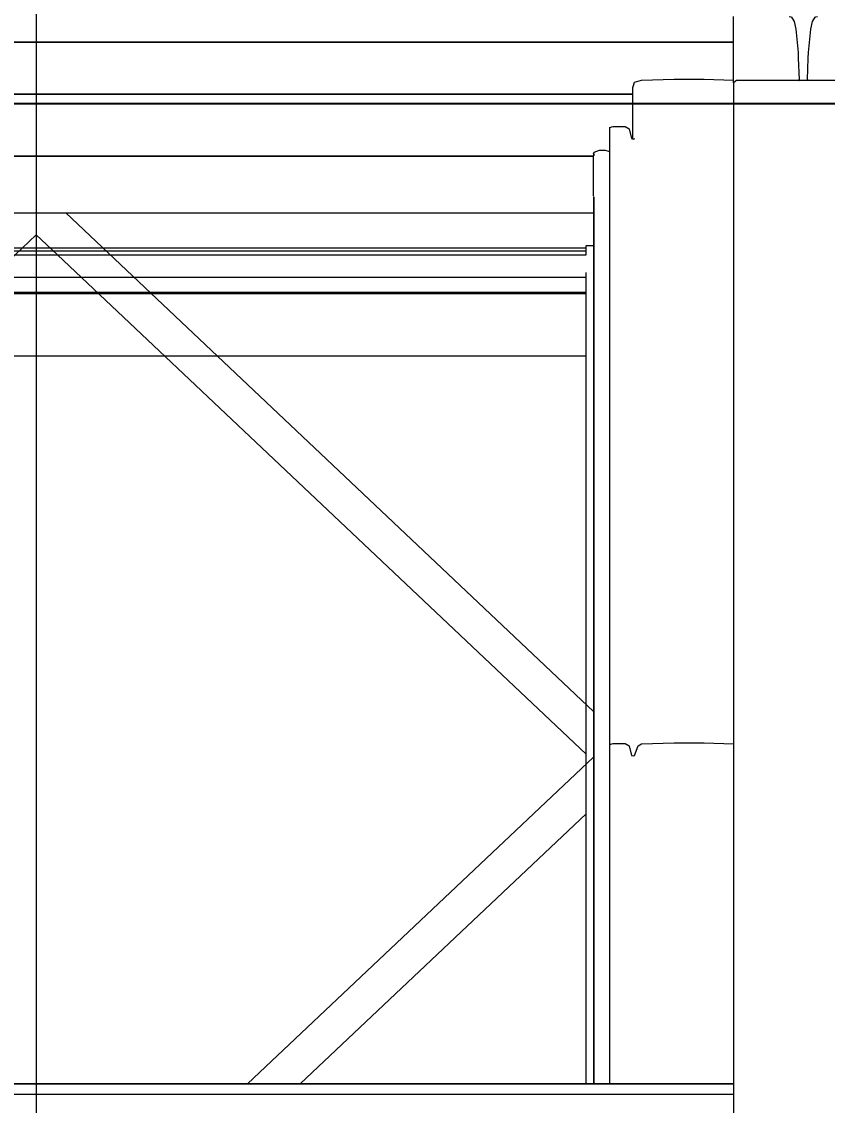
# Model space of a CAD drawing. Header units: metres. Extents: x -208 to 1512, y -277 to 123.
# Drawn here: x 1.504 to 1.94, y -0.542 to 0.044 of the extents above; entities that cross this region are included whole.
import ezdxf

# ---------------------------------------------------------------- set-up
doc = ezdxf.new("R2010")
doc.units = ezdxf.units.M
doc.header["$MEASUREMENT"] = 0
doc.linetypes.add('Wipeout_Contour', pattern=[1, 0, -1])
for name, color, linetype in [('325 Dachfenster', 7, 'Continuous'), ('840 Baulinien', 7, 'Continuous'), ('940 Einreichplan Bemaßung.x', 7, 'Continuous'), ('Neubau_840 Baulinien', 7, 'Continuous')]:
    doc.layers.add(name, color=color, linetype=linetype)
doc.styles.add('ERSTELLTER_STIL_4', font='')
doc.styles.get('ERSTELLTER_STIL_4').set_extended_font_data('Eurostile')
doc.linetypes.add('Grenze Grundstück', pattern='A,0,[1,415_260415_PP_VA_1_10 Lageplan1.Shx,S=0.063492,R=0,X=0,Y=0],-8,0', length=8)
doc.dimstyles.new('ERSTELLTER_STIL__3', dxfattribs={"dimtxt": 0.4, "dimasz": 0.304, "dimexe": 0.18, "dimexo": 0.0625, "dimgap": 0, "dimtad": 1, "dimzin": 0, "dimdsep": 46, "dimtxsty": 'ERSTELLTER_STIL_4', "dimblk": 'ARROWHEAD_6', "dimblk1": 'ARROWHEAD_6', "dimblk2": 'ARROWHEAD_6', "dimcen": 0.09, "dimse1": 1, "dimse2": 1, "dimclrd": 256, "dimclre": 256, "dimclrt": 256, "dimazin": 0, "dimtfac": 1, "dimtdec": 4, "dimtmove": 0, "dimatfit": 3, "dimfxl": 1, "dimtolj": 1, "dimtzin": 0, "dimarcsym": 0})

# ---------------------------------------------------------------- blocks, each defined once
blk = doc.blocks.new('*D541')
at = {"layer": '940 Einreichplan Bemaßung.x', "color": 1, "linetype": 'Continuous', "lineweight": 13, "true_color": 0xfb0106}
for p, q in [((2.51628, 0.24174), (2.51645, 0.00174)), ((2.67656, -0.15815), (2.35634, 0.16163)), ((2.21645, 0.00153), (2.81645, 0.00195)), ((2.51645, 0.00174), (2.53995, -34.02522)), ((2.37984, -33.86533), (2.70006, -34.18511)), ((2.23995, -34.02543), (2.83995, -34.02502)), ((2.53995, -34.02522), (2.54012, -34.26522))]:
    blk.add_line(p, q, dxfattribs=at)
at = {"layer": '940 Einreichplan Bemaßung.x', "color": 1, "lineweight": 13, "true_color": 0xfb0106, "insert": (2.54676, -16.09357), "char_height": 0.4, "attachment_point": 7, "rotation": 270.03958, "style": 'ERSTELLTER_STIL_4'}
blk.add_mtext('\\A1;{\\pql;\\fEurostile|b0|i0|c0|p0;\\W1.000000;34,02\\fEurostile|b0|i0|c0|p0;\\W1.000000;\\A1{\\H.66x;\\S5^  ;}}', dxfattribs=at)
blk = doc.blocks.new('ARROWHEAD_6')
at = {"color": 0, "linetype": 'Continuous', "lineweight": 0}
for p, q in [((-0.5, -0.5), (0.5, 0.5)), ((0, 0), (-1, 0))]:
    blk.add_line(p, q, dxfattribs=at)
blk = doc.blocks.new('DF Marker 27[470]_4', base_point=(1.51185, -0.05874))
at = {"layer": '325 Dachfenster', "color": 7, "linetype": 'Continuous', "lineweight": 13}
blk.add_line((1.51185, 3.69751), (1.51185, -1.95029), dxfattribs=at)
blk = doc.blocks.new('VELUX SlopeRoofBundle[5]_4')
at = {"color": 254, "linetype": 'Wipeout_Contour', "lineweight": 0, "ltscale": 6.423553}
blk.add_wipeout([(1.13465, 0.03339), (1.13465, 0.03311), (1.88905, 0.03311), (1.88905, 0.03339)], dxfattribs=at).dxf.layer = '325 Dachfenster'
at = {"color": 254, "linetype": 'Wipeout_Contour', "lineweight": 0, "ltscale": 16.750749}
blk.add_wipeout([(1.81375, -0.02629), (1.81325, -0.02714), (1.81325, -0.02827), (1.81335, -0.02827), (1.81335, -0.05012), (1.81325, -0.05039), (1.81325, -0.53024), (1.81375, -0.53024)], dxfattribs=at).dxf.layer = '325 Dachfenster'
at = {"color": 254, "linetype": 'Wipeout_Contour', "lineweight": 0, "ltscale": 7.800816}
blk.add_wipeout([(1.82205, -0.34661), (1.82205, -0.53024), (1.82395, -0.53024), (1.82395, -0.34611)], dxfattribs=at).dxf.layer = '325 Dachfenster'
at = {"color": 254, "linetype": 'Wipeout_Contour', "lineweight": 0, "ltscale": 7.847768}
blk.add_wipeout([(1.83475, -0.35283), (1.83475, -0.53024), (1.83555, -0.53024), (1.83555, -0.35262)], dxfattribs=at).dxf.layer = '325 Dachfenster'
at = {"color": 254, "linetype": 'Wipeout_Contour', "lineweight": 0, "ltscale": 6.424643}
blk.add_wipeout([(1.13465, 0.03311), (1.13465, 0.02858), (1.88905, 0.02858), (1.88905, 0.03311)], dxfattribs=at).dxf.layer = '325 Dachfenster'
at = {"color": 254, "linetype": 'Wipeout_Contour', "lineweight": 0, "ltscale": 7.72356}
blk.add_wipeout([(1.81375, -0.53024), (1.81655, -0.53024), (1.81655, -0.02516), (1.81375, -0.02629)], dxfattribs=at).dxf.layer = '325 Dachfenster'
at = {"color": 254, "linetype": 'Wipeout_Contour', "lineweight": 0, "ltscale": 7.85181}
blk.add_wipeout([(1.83555, -0.35262), (1.83555, -0.53024), (1.83755, -0.53024), (1.83755, -0.34746)], dxfattribs=at).dxf.layer = '325 Dachfenster'
at = {"color": 254, "linetype": 'Wipeout_Contour', "lineweight": 0, "ltscale": 6.434691}
blk.add_wipeout([(1.21035, -0.02848), (1.21035, -0.03909), (1.81335, -0.03909), (1.81335, -0.02848)], dxfattribs=at).dxf.layer = '325 Dachfenster'
at = {"color": 254, "linetype": 'Wipeout_Contour', "lineweight": 0, "ltscale": 7.734815}
blk.add_wipeout([(1.81655, -0.02516), (1.81655, -0.53024), (1.81965, -0.53024), (1.81965, -0.02509)], dxfattribs=at).dxf.layer = '325 Dachfenster'
at = {"color": 254, "linetype": 'Wipeout_Contour', "lineweight": 0, "ltscale": 6.438828}
blk.add_wipeout([(1.21035, -0.0434), (1.21035, -0.04842), (1.81335, -0.04842), (1.81335, -0.0434)], dxfattribs=at).dxf.layer = '325 Dachfenster'
at = {"color": 254, "linetype": 'Wipeout_Contour', "lineweight": 0, "ltscale": 13.091113}
blk.add_wipeout([(1.21045, -0.32876), (1.21045, -0.3535), (1.39759, -0.53024), (1.62611, -0.53024), (1.81325, -0.3535), (1.81325, -0.32876), (1.52773, -0.0591), (1.49598, -0.0591)], dxfattribs=at).dxf.layer = '325 Dachfenster'
at = {"color": 254, "linetype": 'Wipeout_Contour', "lineweight": 0, "ltscale": 7.840089}
blk.add_wipeout([(1.83265, -0.34739), (1.83265, -0.53024), (1.83395, -0.53024), (1.83395, -0.35255)], dxfattribs=at).dxf.layer = '325 Dachfenster'
at = {"layer": '325 Dachfenster', "linetype": 'Continuous', "lineweight": 0, "flags": 128}
blk.add_lwpolyline([(1.51185, -0.07098), (1.5004, -0.0818), (1.49066, -0.09099), (1.21442, -0.35188)], dxfattribs=at)
at = {"color": 254, "linetype": 'Wipeout_Contour', "lineweight": 0, "ltscale": 6.436947}
blk.add_wipeout([(1.21035, -0.0434), (1.81335, -0.0434), (1.81335, -0.03909), (1.21035, -0.03909)], dxfattribs=at).dxf.layer = '325 Dachfenster'
at = {"color": 254, "linetype": 'Wipeout_Contour', "lineweight": 0, "ltscale": 4.84923}
blk.add_wipeout([(1.52773, -0.0591), (1.81325, -0.32876), (1.81325, -0.0591)], dxfattribs=at).dxf.layer = '325 Dachfenster'
at = {"color": 254, "linetype": 'Wipeout_Contour', "lineweight": 0, "ltscale": 7.817287}
blk.add_wipeout([(1.83055, -0.34611), (1.82395, -0.34611), (1.82395, -0.53024), (1.83055, -0.53024)], dxfattribs=at).dxf.layer = '325 Dachfenster'
at = {"color": 254, "linetype": 'Wipeout_Contour', "lineweight": 0, "ltscale": 5.305564}
blk.add_wipeout([(1.81325, -0.3535), (1.62611, -0.53024), (1.81325, -0.53024)], dxfattribs=at).dxf.layer = '325 Dachfenster'
at = {"color": 254, "linetype": 'Wipeout_Contour', "lineweight": 0, "ltscale": 7.844787}
blk.add_wipeout([(1.83395, -0.35255), (1.83395, -0.53024), (1.83475, -0.53024), (1.83475, -0.35283)], dxfattribs=at).dxf.layer = '325 Dachfenster'
at = {"layer": '325 Dachfenster', "linetype": 'Continuous', "lineweight": 0, "flags": 128}
for points in [[(1.51185, -0.07098), (1.52331, -0.0818), (1.53304, -0.09099), (1.80929, -0.35188)], [(1.21442, -0.0818), (1.80929, -0.0818)], [(1.21455, -0.07791), (1.80915, -0.07791)], [(1.21455, -0.0796), (1.80915, -0.0796)], [(1.80935, -0.07685), (1.80915, -0.07706)], [(1.80915, -0.07706), (1.80915, -0.0818)], [(1.81325, -0.07685), (1.80935, -0.07685)], [(1.21455, -0.09382), (1.80915, -0.09382)], [(1.21455, -0.10195), (1.80915, -0.10195)], [(1.21455, -0.10273), (1.80915, -0.10273)], [(1.21455, -0.13646), (1.80915, -0.13646)]]:
    blk.add_lwpolyline(points, dxfattribs=at)
at = {"color": 254, "linetype": 'Wipeout_Contour', "lineweight": 0, "ltscale": 7.744912}
blk.add_wipeout([(1.81965, -0.02509), (1.81965, -0.53024), (1.82205, -0.53024), (1.82205, -0.02591)], dxfattribs=at).dxf.layer = '325 Dachfenster'
at = {"color": 254, "linetype": 'Wipeout_Contour', "lineweight": 0, "ltscale": 6.443692}
blk.add_wipeout([(1.21045, -0.0591), (1.81325, -0.0591), (1.81325, -0.05903), (1.21045, -0.05903)], dxfattribs=at).dxf.layer = '325 Dachfenster'
at = {"color": 254, "linetype": 'Wipeout_Contour', "lineweight": 0, "ltscale": 7.832988}
blk.add_wipeout([(1.83055, -0.34611), (1.83055, -0.53024), (1.83265, -0.53024), (1.83265, -0.34739)], dxfattribs=at).dxf.layer = '325 Dachfenster'
at = {"color": 254, "linetype": 'Wipeout_Contour', "lineweight": 0, "ltscale": 7.858471}
blk.add_wipeout([(1.83755, -0.34746), (1.83755, -0.53024), (1.83935, -0.53024), (1.83935, -0.3464)], dxfattribs=at).dxf.layer = '325 Dachfenster'
at = {"color": 254, "linetype": 'Wipeout_Contour', "lineweight": 0, "ltscale": 7.654241}
blk.add_wipeout([(1.82205, -0.01292), (1.82205, -0.34661), (1.82395, -0.34611), (1.82395, -0.01243)], dxfattribs=at).dxf.layer = '325 Dachfenster'
at = {"color": 254, "linetype": 'Wipeout_Contour', "lineweight": 0, "ltscale": 7.700375}
blk.add_wipeout([(1.83395, -0.01886), (1.83395, -0.35255), (1.83475, -0.35283), (1.83475, -0.01915)], dxfattribs=at).dxf.layer = '325 Dachfenster'
at = {"color": 254, "linetype": 'Wipeout_Contour', "lineweight": 0, "ltscale": 6.443076}
blk.add_wipeout([(1.21045, -0.05358), (1.21045, -0.05903), (1.81325, -0.05903), (1.81325, -0.05358)], dxfattribs=at).dxf.layer = '325 Dachfenster'
at = {"color": 254, "linetype": 'Wipeout_Contour', "lineweight": 0, "ltscale": 7.896596}
blk.add_wipeout([(1.83935, -0.3464), (1.83935, -0.53024), (1.85695, -0.53024), (1.85695, -0.34583)], dxfattribs=at).dxf.layer = '325 Dachfenster'
at = {"layer": '325 Dachfenster', "linetype": 'Continuous', "lineweight": 0, "flags": 128}
for points in [[(1.21045, -0.05903), (1.81325, -0.05903)], [(1.21045, -0.0591), (1.81325, -0.0591)], [(1.52773, -0.0591), (1.81325, -0.32876)]]:
    blk.add_lwpolyline(points, dxfattribs=at)
at = {"color": 254, "linetype": 'Wipeout_Contour', "lineweight": 0, "ltscale": 10.778694}
blk.add_wipeout([(1.83475, -0.01915), (1.83475, -0.35283), (1.83555, -0.35262), (1.83555, -0.0189), (1.83545, -0.01893), (1.83545, -0.01896)], dxfattribs=at).dxf.layer = '325 Dachfenster'
at = {"color": 254, "linetype": 'Wipeout_Contour', "lineweight": 0, "ltscale": 12.501296}
blk.add_wipeout([(1.21035, -0.04927), (1.21035, -0.05012), (1.21045, -0.05039), (1.21045, -0.05118), (1.81325, -0.05118), (1.81325, -0.05039), (1.81335, -0.05012), (1.81335, -0.04927)], dxfattribs=at).dxf.layer = '325 Dachfenster'
at = {"color": 254, "linetype": 'Wipeout_Contour', "lineweight": 0, "ltscale": 7.959506}
blk.add_wipeout([(1.85695, -0.34583), (1.85695, -0.53024), (1.87315, -0.53024), (1.87315, -0.34583)], dxfattribs=at).dxf.layer = '325 Dachfenster'
at = {"color": 254, "linetype": 'Wipeout_Contour', "lineweight": 0, "ltscale": 7.699628}
blk.add_wipeout([(1.83555, -0.0189), (1.83555, -0.35262), (1.83755, -0.34746), (1.83755, -0.01374)], dxfattribs=at).dxf.layer = '325 Dachfenster'
at = {"color": 254, "linetype": 'Wipeout_Contour', "lineweight": 0, "ltscale": 6.440786}
blk.add_wipeout([(1.21045, -0.05118), (1.21045, -0.05224), (1.81325, -0.05224), (1.81325, -0.05118)], dxfattribs=at).dxf.layer = '325 Dachfenster'
at = {"color": 254, "linetype": 'Wipeout_Contour', "lineweight": 0, "ltscale": 8.019484}
blk.add_wipeout([(1.88905, -0.34634), (1.87315, -0.34583), (1.87315, -0.53024), (1.88905, -0.53024)], dxfattribs=at).dxf.layer = '325 Dachfenster'
at = {"color": 254, "linetype": 'Wipeout_Contour', "lineweight": 0, "ltscale": 8.022107}
blk.add_wipeout([(1.88905, -0.55942), (1.89075, -0.55942), (1.89075, 0.01247), (1.88905, 0.01121)], dxfattribs=at).dxf.layer = '325 Dachfenster'
at = {"color": 254, "linetype": 'Wipeout_Contour', "lineweight": 0, "ltscale": 7.688088}
blk.add_wipeout([(1.83395, -0.01886), (1.83265, -0.0137), (1.83265, -0.34739), (1.83395, -0.35255)], dxfattribs=at).dxf.layer = '325 Dachfenster'
at = {"color": 254, "linetype": 'Wipeout_Contour', "lineweight": 0, "ltscale": 7.712136}
blk.add_wipeout([(1.83755, -0.01374), (1.83755, -0.34746), (1.83935, -0.3464), (1.83935, -0.01268)], dxfattribs=at).dxf.layer = '325 Dachfenster'
at = {"color": 254, "linetype": 'Wipeout_Contour', "lineweight": 0, "ltscale": 6.439631}
blk.add_wipeout([(1.21035, -0.04842), (1.21035, -0.04927), (1.81335, -0.04927), (1.81335, -0.04842)], dxfattribs=at).dxf.layer = '325 Dachfenster'
at = {"color": 254, "linetype": 'Wipeout_Contour', "lineweight": 0, "ltscale": 6.441088}
blk.add_wipeout([(1.21045, -0.05224), (1.21045, -0.05288), (1.81325, -0.05288), (1.81325, -0.05224)], dxfattribs=at).dxf.layer = '325 Dachfenster'
at = {"layer": '325 Dachfenster', "linetype": 'Continuous', "lineweight": 0, "flags": 128}
for points in [[(1.83395, -0.35255), (1.83475, -0.35283)], [(1.83475, -0.35283), (1.83555, -0.35262)]]:
    blk.add_lwpolyline(points, dxfattribs=at)
at = {"color": 254, "linetype": 'Wipeout_Contour', "lineweight": 0, "ltscale": 8.095335}
blk.add_wipeout([(1.92615, 0.01247), (1.89075, 0.01247), (1.89075, -0.55942), (1.92615, -0.55942)], dxfattribs=at).dxf.layer = '325 Dachfenster'
at = {"color": 254, "linetype": 'Wipeout_Contour', "lineweight": 0, "ltscale": 7.671441}
blk.add_wipeout([(1.82395, -0.01243), (1.82395, -0.34611), (1.83055, -0.34611), (1.83055, -0.01243)], dxfattribs=at).dxf.layer = '325 Dachfenster'
at = {"color": 254, "linetype": 'Wipeout_Contour', "lineweight": 0, "ltscale": 7.750608}
blk.add_wipeout([(1.83935, -0.01268), (1.83935, -0.3464), (1.85695, -0.34583), (1.85695, -0.01211)], dxfattribs=at).dxf.layer = '325 Dachfenster'
at = {"color": 254, "linetype": 'Wipeout_Contour', "lineweight": 0, "ltscale": 6.441378}
blk.add_wipeout([(1.21045, -0.05358), (1.81325, -0.05358), (1.81325, -0.05288), (1.21045, -0.05288)], dxfattribs=at).dxf.layer = '325 Dachfenster'
at = {"layer": '325 Dachfenster', "linetype": 'Continuous', "lineweight": 0, "flags": 128}
blk.add_lwpolyline([(1.83755, -0.34746), (1.83935, -0.3464)], dxfattribs=at)
at = {"color": 254, "linetype": 'Wipeout_Contour', "lineweight": 0, "ltscale": 24.641625}
blk.add_wipeout([(1.13465, 0.02356), (1.13465, 0.01269), (1.15055, 0.0132), (1.16675, 0.0132), (1.18435, 0.01264), (1.18815, 0.01158), (1.18915, 0.00882), (1.18915, 0.00525), (1.83455, 0.00525), (1.83455, 0.00882), (1.83555, 0.01158), (1.83935, 0.01264), (1.85695, 0.0132), (1.87315, 0.0132), (1.88905, 0.01269), (1.88905, 0.02356)], dxfattribs=at).dxf.layer = '325 Dachfenster'
at = {"color": 254, "linetype": 'Wipeout_Contour', "lineweight": 0, "ltscale": 8.231108}
blk.add_wipeout([(1.92615, 0.01247), (1.92615, -0.55942), (1.96295, -0.55942), (1.96295, 0.01247)], dxfattribs=at).dxf.layer = '325 Dachfenster'
at = {"color": 254, "linetype": 'Wipeout_Contour', "lineweight": 0, "ltscale": 7.685948}
blk.add_wipeout([(1.83265, -0.0137), (1.83055, -0.01243), (1.83055, -0.34611), (1.83265, -0.34739)], dxfattribs=at).dxf.layer = '325 Dachfenster'
at = {"color": 254, "linetype": 'Wipeout_Contour', "lineweight": 0, "ltscale": 7.87583}
blk.add_wipeout([(1.87315, -0.01211), (1.87315, -0.34583), (1.88905, -0.34634), (1.88905, -0.01262)], dxfattribs=at).dxf.layer = '325 Dachfenster'
at = {"color": 254, "linetype": 'Wipeout_Contour', "lineweight": 0, "ltscale": 21.705025}
blk.add_wipeout([(1.20165, -0.02134), (1.20165, -0.02591), (1.20405, -0.02509), (1.20715, -0.02516), (1.20995, -0.02629), (1.21045, -0.02714), (1.21045, -0.02827), (1.81325, -0.02827), (1.81325, -0.02714), (1.81375, -0.02629), (1.81655, -0.02516), (1.81965, -0.02509), (1.82205, -0.02591), (1.82205, -0.02134)], dxfattribs=at).dxf.layer = '325 Dachfenster'
at = {"color": 254, "linetype": 'Wipeout_Contour', "lineweight": 0, "ltscale": 6.926089}
blk.add_wipeout([(1.13465, -0.53037), (1.13465, -0.53611), (1.88905, -0.53611), (1.88905, -0.53037)], dxfattribs=at).dxf.layer = '325 Dachfenster'
at = {"layer": '325 Dachfenster', "linetype": 'Continuous', "lineweight": 0, "flags": 128}
for points in [[(1.81655, -0.02516), (1.81965, -0.02509)], [(1.81965, -0.02509), (1.82205, -0.02591)], [(1.82205, -0.34661), (1.82395, -0.34611), (1.83055, -0.34611)], [(1.83055, -0.34611), (1.83265, -0.34739)], [(1.83265, -0.34739), (1.83395, -0.35255)], [(1.83555, -0.35262), (1.83755, -0.34746)]]:
    blk.add_lwpolyline(points, dxfattribs=at)
at = {"color": 254, "linetype": 'Wipeout_Contour', "lineweight": 0, "ltscale": 6.425979}
blk.add_wipeout([(1.13465, 0.02689), (1.13465, 0.02462), (1.88905, 0.02462), (1.88905, 0.02689)], dxfattribs=at).dxf.layer = '325 Dachfenster'
at = {"color": 254, "linetype": 'Wipeout_Contour', "lineweight": 0, "ltscale": 5.239882}
blk.add_wipeout([(1.83555, 0.01158), (1.83455, 0.00882), (1.83556, 0.01149)], dxfattribs=at).dxf.layer = '325 Dachfenster'
at = {"color": 254, "linetype": 'Wipeout_Contour', "lineweight": 0, "ltscale": 7.8155}
blk.add_wipeout([(1.85695, -0.34583), (1.87315, -0.34583), (1.87315, -0.01211), (1.85695, -0.01211)], dxfattribs=at).dxf.layer = '325 Dachfenster'
at = {"color": 254, "linetype": 'Wipeout_Contour', "lineweight": 0, "ltscale": 6.431847}
blk.add_wipeout([(1.21035, -0.02848), (1.81335, -0.02848), (1.81335, -0.02827), (1.21035, -0.02827)], dxfattribs=at).dxf.layer = '325 Dachfenster'
at = {"color": 254, "linetype": 'Wipeout_Contour', "lineweight": 0, "ltscale": 6.920845}
blk.add_wipeout([(1.13465, -0.53024), (1.13465, -0.53037), (1.88905, -0.53037), (1.88905, -0.53024)], dxfattribs=at).dxf.layer = '325 Dachfenster'
at = {"color": 254, "linetype": 'Wipeout_Contour', "lineweight": 0, "ltscale": 6.930561}
blk.add_wipeout([(1.13465, -0.53763), (1.88905, -0.53763), (1.88905, -0.53611), (1.13465, -0.53611)], dxfattribs=at).dxf.layer = '325 Dachfenster'
at = {"layer": '325 Dachfenster', "linetype": 'Continuous', "lineweight": 0, "flags": 128}
for points in [[(1.21035, -0.02827), (1.81335, -0.02827)], [(1.81325, -0.02714), (1.81375, -0.02629)], [(1.81325, -0.02714), (1.81325, -0.02827)], [(1.81335, -0.02848), (1.81335, -0.02827)], [(1.81335, -0.05012), (1.81335, -0.04927), (1.81335, -0.04842), (1.81335, -0.0434), (1.81335, -0.03909), (1.81335, -0.02848)], [(1.81375, -0.02629), (1.81655, -0.02516)], [(1.81325, -0.05039), (1.81325, -0.53024)], [(1.80915, -0.09127), (1.80915, -0.53024)], [(1.83935, -0.3464), (1.85695, -0.34583), (1.87315, -0.34583), (1.88905, -0.34634)], [(1.62611, -0.53024), (1.81325, -0.3535)], [(1.65456, -0.53024), (1.80929, -0.38412)], [(1.88905, -0.53024), (1.13465, -0.53024)]]:
    blk.add_lwpolyline(points, dxfattribs=at)
at = {"color": 254, "linetype": 'Wipeout_Contour', "lineweight": 0, "ltscale": 6.425321}
blk.add_wipeout([(1.13465, 0.02858), (1.13465, 0.02689), (1.88905, 0.02689), (1.88905, 0.02858)], dxfattribs=at).dxf.layer = '325 Dachfenster'
at = {"color": 254, "linetype": 'Wipeout_Contour', "lineweight": 0, "ltscale": 7.79324}
blk.add_wipeout([(1.87315, -0.01211), (1.88905, -0.01262), (1.88905, 0.01269), (1.87315, 0.0132)], dxfattribs=at).dxf.layer = '325 Dachfenster'
at = {"color": 254, "linetype": 'Wipeout_Contour', "lineweight": 0, "ltscale": 12.89866}
blk.add_wipeout([(1.83455, 0.00882), (1.83455, -0.01908), (1.83475, -0.01915), (1.83545, -0.01896), (1.83545, -0.01893), (1.83553, -0.01891), (1.83555, -0.01883)], dxfattribs=at).dxf.layer = '325 Dachfenster'
at = {"color": 254, "linetype": 'Wipeout_Contour', "lineweight": 0, "ltscale": 6.936243}
blk.add_wipeout([(1.88905, -0.53958), (1.13465, -0.53958), (1.13465, -0.54189), (1.88905, -0.54189)], dxfattribs=at).dxf.layer = '325 Dachfenster'
at = {"color": 254, "linetype": 'Wipeout_Contour', "lineweight": 0, "ltscale": 7.933509}
blk.add_wipeout([(1.88905, 0.02775), (1.92403, 0.02775), (1.92282, 0.04027), (1.88905, 0.04027)], dxfattribs=at).dxf.layer = '325 Dachfenster'
at = {"color": 254, "linetype": 'Wipeout_Contour', "lineweight": 0, "ltscale": 6.426385}
blk.add_wipeout([(1.13465, 0.02462), (1.13465, 0.02356), (1.88905, 0.02356), (1.88905, 0.02462)], dxfattribs=at).dxf.layer = '325 Dachfenster'
at = {"color": 254, "linetype": 'Wipeout_Contour', "lineweight": 0, "ltscale": 10.257105}
blk.add_wipeout([(1.88905, 0.01262), (1.88905, 0.01121), (1.89075, 0.01247), (1.92452, 0.01247), (1.92458, 0.01262)], dxfattribs=at).dxf.layer = '325 Dachfenster'
at = {"color": 254, "linetype": 'Wipeout_Contour', "lineweight": 0, "ltscale": 7.875242}
blk.add_wipeout([(1.83455, 0.00882), (1.83555, -0.01883), (1.83755, -0.01374), (1.83556, 0.01149)], dxfattribs=at).dxf.layer = '325 Dachfenster'
at = {"color": 254, "linetype": 'Wipeout_Contour', "lineweight": 0, "ltscale": 6.933126}
blk.add_wipeout([(1.13465, -0.53958), (1.88905, -0.53958), (1.88905, -0.53763), (1.13465, -0.53763)], dxfattribs=at).dxf.layer = '325 Dachfenster'
at = {"layer": '325 Dachfenster', "linetype": 'Continuous', "lineweight": 0, "flags": 128}
for points in [[(1.13465, 0.03339), (1.88905, 0.03339)], [(1.88905, -0.53611), (1.13465, -0.53611)]]:
    blk.add_lwpolyline(points, dxfattribs=at)
at = {"color": 254, "linetype": 'Wipeout_Contour', "lineweight": 0, "ltscale": 7.92619}
blk.add_wipeout([(1.88905, 0.04027), (1.92282, 0.04027), (1.92186, 0.04449), (1.88905, 0.04449)], dxfattribs=at).dxf.layer = '325 Dachfenster'
at = {"color": 254, "linetype": 'Wipeout_Contour', "lineweight": 0, "ltscale": 9.391273}
blk.add_wipeout([(1.92403, 0.02775), (1.88905, 0.02775), (1.88905, 0.01304), (1.92466, 0.01304), (1.92415, 0.02455)], dxfattribs=at).dxf.layer = '325 Dachfenster'
at = {"color": 254, "linetype": 'Wipeout_Contour', "lineweight": 0, "ltscale": 5.233563}
blk.add_wipeout([(1.83555, 0.01158), (1.83935, -0.01268), (1.83935, 0.01264)], dxfattribs=at).dxf.layer = '325 Dachfenster'
at = {"color": 254, "linetype": 'Wipeout_Contour', "lineweight": 0, "ltscale": 8.017944}
blk.add_wipeout([(1.92282, 0.04027), (1.92403, 0.02775), (1.96465, 0.02775), (1.96465, 0.04027)], dxfattribs=at).dxf.layer = '325 Dachfenster'
at = {"color": 254, "linetype": 'Wipeout_Contour', "lineweight": 0, "ltscale": 7.904805}
blk.add_wipeout([(1.88905, 0.01304), (1.88905, 0.01262), (1.92458, 0.01262), (1.92466, 0.01304)], dxfattribs=at).dxf.layer = '325 Dachfenster'
at = {"color": 254, "linetype": 'Wipeout_Contour', "lineweight": 0, "ltscale": 5.681916}
blk.add_wipeout([(1.83555, 0.01158), (1.83755, -0.01374), (1.83935, -0.01268)], dxfattribs=at).dxf.layer = '325 Dachfenster'
at = {"layer": '325 Dachfenster', "linetype": 'Continuous', "lineweight": 0, "flags": 128}
for points in [[(1.88905, 0.01304), (1.88905, 0.02775), (1.88905, 0.04027), (1.88905, 0.04449), (1.88905, 0.04683), (1.88905, 0.04719)], [(1.88905, 0.01262), (1.88905, 0.01304)], [(1.88905, 0.01121), (1.88905, 0.01262)], [(1.89075, 0.01247), (1.88905, 0.01121)], [(1.83455, 0.00882), (1.83555, 0.01158)], [(1.88905, 0.01121), (1.88905, -0.55942)]]:
    blk.add_lwpolyline(points, dxfattribs=at)
at = {"color": 254, "linetype": 'Wipeout_Contour', "lineweight": 0, "ltscale": 8.022663}
blk.add_wipeout([(1.96465, 0.04449), (1.92186, 0.04449), (1.92282, 0.04027), (1.96465, 0.04027)], dxfattribs=at).dxf.layer = '325 Dachfenster'
at = {"color": 254, "linetype": 'Wipeout_Contour', "lineweight": 0, "ltscale": 7.665657}
blk.add_wipeout([(1.83935, 0.01264), (1.83935, -0.01268), (1.85695, -0.01211), (1.85695, 0.0132)], dxfattribs=at).dxf.layer = '325 Dachfenster'
at = {"color": 254, "linetype": 'Wipeout_Contour', "lineweight": 0, "ltscale": 9.590276}
blk.add_wipeout([(1.92458, 0.01262), (1.92452, 0.01247), (1.96295, 0.01247), (1.96465, 0.01121), (1.96465, 0.01262)], dxfattribs=at).dxf.layer = '325 Dachfenster'
at = {"color": 254, "linetype": 'Wipeout_Contour', "lineweight": 0, "ltscale": 6.424088}
blk.add_wipeout([(1.18915, 0.00525), (1.18915, 0.00518), (1.83455, 0.00518), (1.83455, 0.00525)], dxfattribs=at).dxf.layer = '325 Dachfenster'
at = {"color": 254, "linetype": 'Wipeout_Contour', "lineweight": 0, "ltscale": 10.473945}
blk.add_wipeout([(1.92403, 0.02775), (1.92415, 0.02455), (1.92466, 0.01304), (1.96465, 0.01304), (1.96465, 0.02775)], dxfattribs=at).dxf.layer = '325 Dachfenster'
at = {"color": 254, "linetype": 'Wipeout_Contour', "lineweight": 0, "ltscale": 7.742337}
blk.add_wipeout([(1.85695, 0.0132), (1.85695, -0.01211), (1.87315, -0.01211), (1.87315, 0.0132)], dxfattribs=at).dxf.layer = '325 Dachfenster'
at = {"color": 254, "linetype": 'Wipeout_Contour', "lineweight": 0, "ltscale": 6.426931}
blk.add_wipeout([(1.83455, 0.00518), (1.18915, 0.00518), (1.18915, -0.00677), (1.83455, -0.00677)], dxfattribs=at).dxf.layer = '325 Dachfenster'
at = {"layer": '325 Dachfenster', "linetype": 'Continuous', "lineweight": 0, "flags": 128}
for points in [[(1.83555, 0.01158), (1.83935, 0.01264), (1.85695, 0.0132), (1.87315, 0.0132), (1.88905, 0.01269)], [(1.18915, 0.00525), (1.83455, 0.00525)]]:
    blk.add_lwpolyline(points, dxfattribs=at)
at = {"color": 254, "linetype": 'Wipeout_Contour', "lineweight": 0, "ltscale": 8.045865}
blk.add_wipeout([(1.92466, 0.01304), (1.92458, 0.01262), (1.96465, 0.01262), (1.96465, 0.01304)], dxfattribs=at).dxf.layer = '325 Dachfenster'
at = {"color": 254, "linetype": 'Wipeout_Contour', "lineweight": 0, "ltscale": 24.750164}
blk.add_wipeout([(1.18915, -0.00677), (1.18915, -0.01908), (1.18975, -0.01886), (1.19105, -0.0137), (1.19315, -0.01243), (1.19975, -0.01243), (1.20165, -0.01292), (1.20165, -0.02134), (1.82205, -0.02134), (1.82205, -0.01292), (1.82395, -0.01243), (1.83055, -0.01243), (1.83265, -0.0137), (1.83395, -0.01886), (1.83455, -0.01908), (1.83455, -0.00677)], dxfattribs=at).dxf.layer = '325 Dachfenster'
at = {"layer": '325 Dachfenster', "linetype": 'Continuous', "lineweight": 0}
blk.add_line((1.51185, 3.69751), (1.51185, -1.95029), dxfattribs=at)
at = {"layer": '325 Dachfenster', "linetype": 'Continuous', "lineweight": 0, "flags": 128}
for points in [[(1.91916, 0.04719), (1.92015, 0.04689), (1.92045, 0.04683), (1.92186, 0.04449), (1.92282, 0.04027), (1.92403, 0.02775), (1.92415, 0.02455), (1.92466, 0.01304)], [(1.92905, 0.01304), (1.92955, 0.02455), (1.92968, 0.02775), (1.93089, 0.04027), (1.93185, 0.04449), (1.93326, 0.04683), (1.93355, 0.04689), (1.93455, 0.04719)], [(1.96295, 0.01247), (1.92615, 0.01247), (1.89075, 0.01247)], [(1.92452, 0.01247), (1.92458, 0.01262)], [(1.92458, 0.01262), (1.92466, 0.01304)], [(1.92905, 0.01304), (1.92913, 0.01262)], [(1.92919, 0.01247), (1.92913, 0.01262)], [(1.82205, -0.01292), (1.82395, -0.01243), (1.83055, -0.01243)], [(1.82205, -0.01292), (1.82205, -0.34661), (1.82205, -0.53024)]]:
    blk.add_lwpolyline(points, dxfattribs=at)
at = {"color": 254, "linetype": 'Wipeout_Contour', "lineweight": 0, "ltscale": 8.567026}
blk.add_wipeout([(1.83555, -0.01883), (1.83553, -0.01891), (1.83555, -0.0189), (1.83755, -0.01374)], dxfattribs=at).dxf.layer = '325 Dachfenster'
at = {"layer": '325 Dachfenster', "linetype": 'Continuous', "lineweight": 0, "flags": 128}
for points in [[(1.83455, -0.01908), (1.83455, 0.00882)], [(1.83055, -0.01243), (1.83265, -0.0137)], [(1.83265, -0.0137), (1.83395, -0.01886)], [(1.83395, -0.01886), (1.83475, -0.01915)], [(1.83475, -0.01915), (1.83545, -0.01896)], [(1.83545, -0.01896), (1.83545, -0.01893)], [(1.83553, -0.01891), (1.83555, -0.01883)]]:
    blk.add_lwpolyline(points, dxfattribs=at)
at = {"layer": '325 Dachfenster', "color": 7, "lineweight": 13}
blk.add_blockref('DF Marker 27[470]_4', (1.51185, -0.05874), dxfattribs=at)
blk = doc.blocks.new('Dachfläche_15_4', base_point=(2.80685, -0.15614))
at = {"layer": '325 Dachfenster', "linetype": 'Continuous', "lineweight": 0}
blk.add_blockref('VELUX SlopeRoofBundle[5]_4', (0, 0), dxfattribs=at)

msp = doc.modelspace()

# ---------------------------------------------------------------- linework, layer by layer
at = {"layer": '840 Baulinien', "color": 76, "linetype": 'Grenze Grundstück', "lineweight": 13, "true_color": 0x3f7f02}
msp.add_lwpolyline([(0.00004, -0.00023), (18.98502, -0.00125), (18.95804, -11.44515), (18.90348, -19.57034), (18.84863, -31.32808), (0.06647, -34.02693), (0.05639, -12.20308)], close=True, dxfattribs=at)

# ---------------------------------------------------------------- dimensions: what is measured, and where the dimension line sits
at = {"layer": '940 Einreichplan Bemaßung.x', "color": 1, "linetype": 'Continuous', "lineweight": 13, "true_color": 0xfb0106}
dim = msp.add_linear_dim(base=(2.53995, -34.02522), p1=(0, 0), p2=(0.06647, -34.02693), angle=270.03958, dimstyle='ERSTELLTER_STIL__3', dxfattribs=at)
dim.commit()
dim.dimension.update_dxf_attribs({"geometry": '*D541', "text_midpoint": (2.8084, -17.30194), "dimtype": 160, "text_rotation": 270.03958})

# ---------------------------------------------------------------- next in the draw order: block references
at = {"layer": '325 Dachfenster', "color": 7, "linetype": 'Continuous', "lineweight": 13, "true_color": 0xf4f4f4}
msp.add_blockref('Dachfläche_15_4', (2.80685, -0.15614), dxfattribs=at)

# ---------------------------------------------------------------- next in the draw order: linework, layer by layer
at = {"layer": 'Neubau_840 Baulinien', "color": 1, "linetype": 'Continuous', "lineweight": 25, "true_color": 0xfb0106}
msp.add_lwpolyline([(-11.53687, 0.0654), (0, 0), (18.98503, 0), (37.97609, -0.01591)], dxfattribs=at)

doc.saveas('drawing.dxf')
